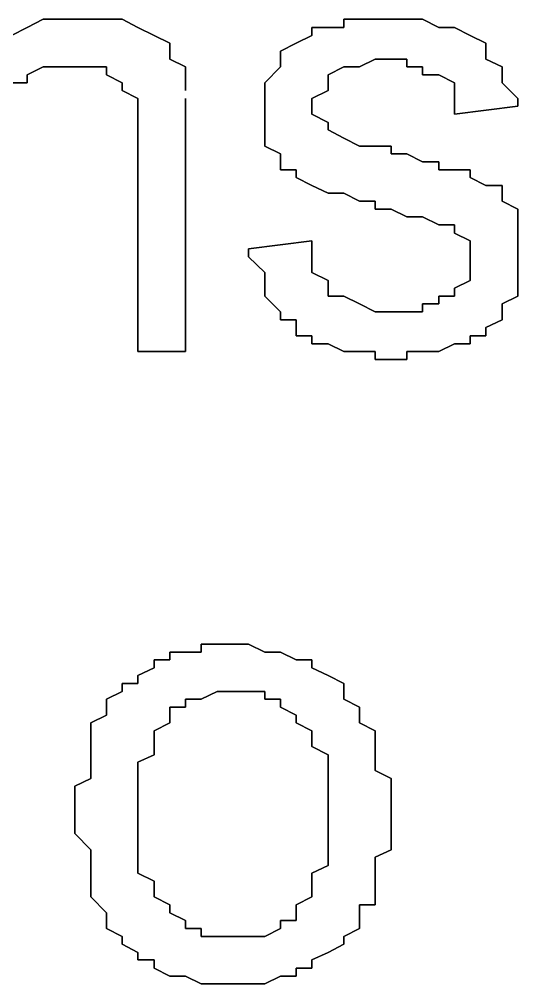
# Model space of a CAD drawing. Header units: metres. Extents: x 2.9 to 42.8, y 1.7 to 28.7.
# Drawn here: x 38.1793 to 38.2905, y 14.9243 to 15.1395 of the extents above; entities that cross this region are included whole.
import ezdxf

# ---------------------------------------------------------------- set-up
doc = ezdxf.new("R2010")
doc.units = ezdxf.units.M
doc.layers.add('GRIS', color=8, linetype='Continuous')

msp = doc.modelspace()

# ---------------------------------------------------------------- linework, layer by layer
at = {"layer": 'GRIS', "lineweight": -3}
for points in [[(38.1847, 15.1395), (38.1811, 15.1377), (38.1847, 15.1395)], [(38.1882, 15.1395), (38.1847, 15.1395), (38.1882, 15.1395)], [(38.1917, 15.1395), (38.1882, 15.1395), (38.1917, 15.1395)], [(38.1953, 15.1395), (38.1917, 15.1395), (38.1953, 15.1395)], [(38.1988, 15.1395), (38.1953, 15.1395), (38.1988, 15.1395)], [(38.2023, 15.1395), (38.1988, 15.1395), (38.2023, 15.1395)], [(38.2058, 15.1377), (38.2023, 15.1395), (38.2058, 15.1377)], [(38.2552, 15.1395), (38.2517, 15.1395), (38.2552, 15.1395)], [(38.2517, 15.1395), (38.2517, 15.1377), (38.2517, 15.1395)], [(38.2587, 15.1395), (38.2552, 15.1395), (38.2587, 15.1395)], [(38.2623, 15.1395), (38.2587, 15.1395), (38.2623, 15.1395)], [(38.2658, 15.1395), (38.2623, 15.1395), (38.2658, 15.1395)], [(38.2693, 15.1395), (38.2658, 15.1395), (38.2693, 15.1395)], [(38.2729, 15.1377), (38.2693, 15.1395), (38.2729, 15.1377)], [(38.1811, 15.1377), (38.1776, 15.1359), (38.1811, 15.1377)], [(38.2094, 15.1359), (38.2058, 15.1377), (38.2094, 15.1359)], [(38.2482, 15.1377), (38.2446, 15.1377), (38.2482, 15.1377)], [(38.2446, 15.1377), (38.2446, 15.1359), (38.2446, 15.1377)], [(38.2517, 15.1377), (38.2482, 15.1377), (38.2517, 15.1377)], [(38.2764, 15.1377), (38.2729, 15.1377), (38.2764, 15.1377)], [(38.2799, 15.1359), (38.2764, 15.1377), (38.2799, 15.1359)], [(38.2129, 15.1342), (38.2094, 15.1359), (38.2129, 15.1342)], [(38.2446, 15.1359), (38.2411, 15.1342), (38.2446, 15.1359)], [(38.2834, 15.1342), (38.2799, 15.1359), (38.2834, 15.1342)], [(38.2129, 15.1324), (38.2129, 15.1342), (38.2129, 15.1324)], [(38.2411, 15.1342), (38.2376, 15.1324), (38.2411, 15.1342)], [(38.2834, 15.1324), (38.2834, 15.1342), (38.2834, 15.1324)], [(38.2129, 15.1306), (38.2129, 15.1324), (38.2129, 15.1306)], [(38.2376, 15.1324), (38.2376, 15.1306), (38.2376, 15.1324)], [(38.2834, 15.1306), (38.2834, 15.1324), (38.2834, 15.1306)], [(38.1811, 15.1271), (38.1847, 15.1289), (38.1811, 15.1271)], [(38.1847, 15.1289), (38.1882, 15.1289), (38.1847, 15.1289)], [(38.1882, 15.1289), (38.1917, 15.1289), (38.1882, 15.1289)], [(38.1917, 15.1289), (38.1953, 15.1289), (38.1917, 15.1289)], [(38.1953, 15.1289), (38.1988, 15.1289), (38.1953, 15.1289)], [(38.1988, 15.1289), (38.1988, 15.1271), (38.1988, 15.1289)], [(38.2164, 15.1289), (38.2129, 15.1306), (38.2164, 15.1289)], [(38.2164, 15.1271), (38.2164, 15.1289), (38.2164, 15.1271)], [(38.2376, 15.1289), (38.2341, 15.1253), (38.2376, 15.1289)], [(38.2376, 15.1306), (38.2376, 15.1289), (38.2376, 15.1306)], [(38.2482, 15.1271), (38.2517, 15.1289), (38.2482, 15.1271)], [(38.2517, 15.1289), (38.2552, 15.1289), (38.2517, 15.1289)], [(38.2552, 15.1289), (38.2587, 15.1306), (38.2552, 15.1289)], [(38.2587, 15.1306), (38.2623, 15.1306), (38.2587, 15.1306)], [(38.2623, 15.1306), (38.2658, 15.1306), (38.2623, 15.1306)], [(38.2658, 15.1306), (38.2658, 15.1289), (38.2658, 15.1306)], [(38.2658, 15.1289), (38.2693, 15.1289), (38.2658, 15.1289)], [(38.2693, 15.1289), (38.2693, 15.1271), (38.2693, 15.1289)], [(38.287, 15.1289), (38.2834, 15.1306), (38.287, 15.1289)], [(38.287, 15.1271), (38.287, 15.1289), (38.287, 15.1271)], [(38.1811, 15.1253), (38.1811, 15.1271), (38.1811, 15.1253)], [(38.1988, 15.1271), (38.2023, 15.1253), (38.1988, 15.1271)], [(38.2164, 15.1253), (38.2164, 15.1271), (38.2164, 15.1253)], [(38.2482, 15.1253), (38.2482, 15.1271), (38.2482, 15.1253)], [(38.2693, 15.1271), (38.2729, 15.1271), (38.2693, 15.1271)], [(38.2729, 15.1271), (38.2764, 15.1253), (38.2729, 15.1271)], [(38.287, 15.1253), (38.287, 15.1271), (38.287, 15.1253)], [(38.1776, 15.1253), (38.1811, 15.1253), (38.1776, 15.1253)], [(38.2023, 15.1253), (38.2023, 15.1236), (38.2023, 15.1253)], [(38.2164, 15.1236), (38.2164, 15.1253), (38.2164, 15.1236)], [(38.2341, 15.1253), (38.2341, 15.1236), (38.2341, 15.1253)], [(38.2482, 15.1236), (38.2482, 15.1253), (38.2482, 15.1236)], [(38.2764, 15.1253), (38.2764, 15.1236), (38.2764, 15.1253)], [(38.2905, 15.1218), (38.287, 15.1253), (38.2905, 15.1218)], [(38.2023, 15.1236), (38.2058, 15.1218), (38.2023, 15.1236)], [(38.2341, 15.1236), (38.2341, 15.1218), (38.2341, 15.1236)], [(38.2446, 15.1218), (38.2482, 15.1236), (38.2446, 15.1218)], [(38.2764, 15.1236), (38.2764, 15.1201), (38.2764, 15.1236)], [(38.2058, 15.1218), (38.2058, 15.1201), (38.2058, 15.1218)], [(38.2058, 15.1201), (38.2058, 15.1183), (38.2058, 15.1201)], [(38.2164, 15.1201), (38.2164, 15.1218), (38.2164, 15.1201)], [(38.2164, 15.1183), (38.2164, 15.1201), (38.2164, 15.1183)], [(38.2341, 15.1218), (38.2341, 15.1183), (38.2341, 15.1218)], [(38.2446, 15.1201), (38.2446, 15.1218), (38.2446, 15.1201)], [(38.2446, 15.1183), (38.2446, 15.1201), (38.2446, 15.1183)], [(38.2764, 15.1201), (38.2764, 15.1183), (38.2764, 15.1201)], [(38.2764, 15.1183), (38.2905, 15.1201), (38.2764, 15.1183)], [(38.2905, 15.1201), (38.2905, 15.1218), (38.2905, 15.1201)], [(38.2058, 15.1183), (38.2058, 15.1165), (38.2058, 15.1183)], [(38.2164, 15.1165), (38.2164, 15.1183), (38.2164, 15.1165)], [(38.2341, 15.1183), (38.2341, 15.1165), (38.2341, 15.1183)], [(38.2482, 15.1165), (38.2446, 15.1183), (38.2482, 15.1165)], [(38.2058, 15.1165), (38.2058, 15.113), (38.2058, 15.1165)], [(38.2164, 15.113), (38.2164, 15.1165), (38.2164, 15.113)], [(38.2341, 15.1165), (38.2341, 15.113), (38.2341, 15.1165)], [(38.2482, 15.1148), (38.2482, 15.1165), (38.2482, 15.1148)], [(38.2517, 15.113), (38.2482, 15.1148), (38.2517, 15.113)], [(38.2058, 15.113), (38.2058, 15.1095), (38.2058, 15.113)], [(38.2164, 15.1112), (38.2164, 15.113), (38.2164, 15.1112)], [(38.2341, 15.113), (38.2341, 15.1112), (38.2341, 15.113)], [(38.2552, 15.1112), (38.2517, 15.113), (38.2552, 15.1112)], [(38.2058, 15.1095), (38.2058, 15.0654), (38.2058, 15.1095)], [(38.2164, 15.0654), (38.2164, 15.1112), (38.2164, 15.0654)], [(38.2341, 15.1112), (38.2376, 15.1095), (38.2341, 15.1112)], [(38.2376, 15.1095), (38.2376, 15.1077), (38.2376, 15.1095)], [(38.2587, 15.1112), (38.2552, 15.1112), (38.2587, 15.1112)], [(38.2623, 15.1112), (38.2587, 15.1112), (38.2623, 15.1112)], [(38.2623, 15.1095), (38.2623, 15.1112), (38.2623, 15.1095)], [(38.2658, 15.1095), (38.2623, 15.1095), (38.2658, 15.1095)], [(38.2693, 15.1077), (38.2658, 15.1095), (38.2693, 15.1077)], [(38.2376, 15.1077), (38.2376, 15.1059), (38.2376, 15.1077)], [(38.2729, 15.1077), (38.2693, 15.1077), (38.2729, 15.1077)], [(38.2729, 15.1059), (38.2729, 15.1077), (38.2729, 15.1059)], [(38.2376, 15.1059), (38.2411, 15.1059), (38.2376, 15.1059)], [(38.2411, 15.1059), (38.2411, 15.1042), (38.2411, 15.1059)], [(38.2764, 15.1059), (38.2729, 15.1059), (38.2764, 15.1059)], [(38.2799, 15.1059), (38.2764, 15.1059), (38.2799, 15.1059)], [(38.2799, 15.1042), (38.2799, 15.1059), (38.2799, 15.1042)], [(38.2411, 15.1042), (38.2446, 15.1024), (38.2411, 15.1042)], [(38.2834, 15.1024), (38.2799, 15.1042), (38.2834, 15.1024)], [(38.2446, 15.1024), (38.2482, 15.1007), (38.2446, 15.1024)], [(38.2482, 15.1007), (38.2517, 15.1007), (38.2482, 15.1007)], [(38.2517, 15.1007), (38.2552, 15.0989), (38.2517, 15.1007)], [(38.287, 15.1024), (38.2834, 15.1024), (38.287, 15.1024)], [(38.287, 15.1007), (38.287, 15.1024), (38.287, 15.1007)], [(38.287, 15.0989), (38.287, 15.1007), (38.287, 15.0989)], [(38.2552, 15.0989), (38.2587, 15.0989), (38.2552, 15.0989)], [(38.2587, 15.0989), (38.2587, 15.0971), (38.2587, 15.0989)], [(38.2905, 15.0971), (38.287, 15.0989), (38.2905, 15.0971)], [(38.2587, 15.0971), (38.2623, 15.0971), (38.2587, 15.0971)], [(38.2623, 15.0971), (38.2658, 15.0954), (38.2623, 15.0971)], [(38.2905, 15.0954), (38.2905, 15.0971), (38.2905, 15.0954)], [(38.2658, 15.0954), (38.2693, 15.0954), (38.2658, 15.0954)], [(38.2693, 15.0954), (38.2729, 15.0936), (38.2693, 15.0954)], [(38.2905, 15.0936), (38.2905, 15.0954), (38.2905, 15.0936)], [(38.2729, 15.0936), (38.2764, 15.0936), (38.2729, 15.0936)], [(38.2764, 15.0936), (38.2764, 15.0918), (38.2764, 15.0936)], [(38.2905, 15.0918), (38.2905, 15.0936), (38.2905, 15.0918)], [(38.2446, 15.0901), (38.2305, 15.0883), (38.2446, 15.0901)], [(38.2446, 15.0865), (38.2446, 15.0901), (38.2446, 15.0865)], [(38.2764, 15.0918), (38.2799, 15.0901), (38.2764, 15.0918)], [(38.2799, 15.0901), (38.2799, 15.0883), (38.2799, 15.0901)], [(38.2905, 15.0883), (38.2905, 15.0918), (38.2905, 15.0883)], [(38.2305, 15.0883), (38.2305, 15.0865), (38.2305, 15.0883)], [(38.2799, 15.0883), (38.2799, 15.0865), (38.2799, 15.0883)], [(38.2905, 15.0865), (38.2905, 15.0883), (38.2905, 15.0865)], [(38.2305, 15.0865), (38.2341, 15.083), (38.2305, 15.0865)], [(38.2446, 15.0848), (38.2446, 15.0865), (38.2446, 15.0848)], [(38.2799, 15.0865), (38.2799, 15.083), (38.2799, 15.0865)], [(38.2905, 15.0848), (38.2905, 15.0865), (38.2905, 15.0848)], [(38.2446, 15.083), (38.2446, 15.0848), (38.2446, 15.083)], [(38.2905, 15.083), (38.2905, 15.0848), (38.2905, 15.083)], [(38.2341, 15.083), (38.2341, 15.0812), (38.2341, 15.083)], [(38.2482, 15.0812), (38.2446, 15.083), (38.2482, 15.0812)], [(38.2799, 15.083), (38.2799, 15.0812), (38.2799, 15.083)], [(38.2905, 15.0795), (38.2905, 15.083), (38.2905, 15.0795)], [(38.2341, 15.0812), (38.2341, 15.0795), (38.2341, 15.0812)], [(38.2341, 15.0795), (38.2341, 15.0777), (38.2341, 15.0795)], [(38.2482, 15.0795), (38.2482, 15.0812), (38.2482, 15.0795)], [(38.2482, 15.0777), (38.2482, 15.0795), (38.2482, 15.0777)], [(38.2799, 15.0812), (38.2764, 15.0795), (38.2799, 15.0812)], [(38.2764, 15.0795), (38.2764, 15.0777), (38.2764, 15.0795)], [(38.2905, 15.0777), (38.2905, 15.0795), (38.2905, 15.0777)], [(38.2341, 15.0777), (38.2376, 15.0742), (38.2341, 15.0777)], [(38.2517, 15.0777), (38.2482, 15.0777), (38.2517, 15.0777)], [(38.2552, 15.076), (38.2517, 15.0777), (38.2552, 15.076)], [(38.2764, 15.0777), (38.2729, 15.0777), (38.2764, 15.0777)], [(38.2729, 15.0777), (38.2729, 15.076), (38.2729, 15.0777)], [(38.287, 15.076), (38.2905, 15.0777), (38.287, 15.076)], [(38.2587, 15.0742), (38.2552, 15.076), (38.2587, 15.0742)], [(38.2729, 15.076), (38.2693, 15.076), (38.2729, 15.076)], [(38.2693, 15.076), (38.2693, 15.0742), (38.2693, 15.076)], [(38.287, 15.0742), (38.287, 15.076), (38.287, 15.0742)], [(38.2376, 15.0742), (38.2376, 15.0724), (38.2376, 15.0742)], [(38.2623, 15.0742), (38.2587, 15.0742), (38.2623, 15.0742)], [(38.2658, 15.0742), (38.2623, 15.0742), (38.2658, 15.0742)], [(38.2693, 15.0742), (38.2658, 15.0742), (38.2693, 15.0742)], [(38.287, 15.0724), (38.287, 15.0742), (38.287, 15.0724)], [(38.2376, 15.0724), (38.2411, 15.0724), (38.2376, 15.0724)], [(38.2411, 15.0724), (38.2411, 15.0707), (38.2411, 15.0724)], [(38.2411, 15.0707), (38.2411, 15.0689), (38.2411, 15.0707)], [(38.2834, 15.0707), (38.287, 15.0724), (38.2834, 15.0707)], [(38.2834, 15.0689), (38.2834, 15.0707), (38.2834, 15.0689)], [(38.2411, 15.0689), (38.2446, 15.0689), (38.2411, 15.0689)], [(38.2446, 15.0689), (38.2446, 15.0671), (38.2446, 15.0689)], [(38.2799, 15.0671), (38.2799, 15.0689), (38.2799, 15.0671)], [(38.2799, 15.0689), (38.2834, 15.0689), (38.2799, 15.0689)], [(38.2446, 15.0671), (38.2482, 15.0671), (38.2446, 15.0671)], [(38.2482, 15.0671), (38.2517, 15.0654), (38.2482, 15.0671)], [(38.2729, 15.0654), (38.2764, 15.0671), (38.2729, 15.0654)], [(38.2764, 15.0671), (38.2799, 15.0671), (38.2764, 15.0671)], [(38.2058, 15.0654), (38.2164, 15.0654), (38.2058, 15.0654)], [(38.2517, 15.0654), (38.2552, 15.0654), (38.2517, 15.0654)], [(38.2552, 15.0654), (38.2587, 15.0654), (38.2552, 15.0654)], [(38.2587, 15.0654), (38.2587, 15.0636), (38.2587, 15.0654)], [(38.2658, 15.0636), (38.2658, 15.0654), (38.2658, 15.0636)], [(38.2658, 15.0654), (38.2693, 15.0654), (38.2658, 15.0654)], [(38.2693, 15.0654), (38.2729, 15.0654), (38.2693, 15.0654)], [(38.2587, 15.0636), (38.2623, 15.0636), (38.2587, 15.0636)], [(38.2623, 15.0636), (38.2658, 15.0636), (38.2623, 15.0636)], [(38.2235, 15.0001), (38.2199, 15.0001), (38.2235, 15.0001)], [(38.2199, 15.0001), (38.2199, 14.9983), (38.2199, 15.0001)], [(38.227, 15.0001), (38.2235, 15.0001), (38.227, 15.0001)], [(38.2305, 15.0001), (38.227, 15.0001), (38.2305, 15.0001)], [(38.2341, 14.9983), (38.2305, 15.0001), (38.2341, 14.9983)], [(38.2164, 14.9983), (38.2129, 14.9983), (38.2164, 14.9983)], [(38.2129, 14.9983), (38.2129, 14.9966), (38.2129, 14.9983)], [(38.2199, 14.9983), (38.2164, 14.9983), (38.2199, 14.9983)], [(38.2376, 14.9983), (38.2341, 14.9983), (38.2376, 14.9983)], [(38.2411, 14.9966), (38.2376, 14.9983), (38.2411, 14.9966)], [(38.2129, 14.9966), (38.2094, 14.9966), (38.2129, 14.9966)], [(38.2094, 14.9966), (38.2094, 14.9948), (38.2094, 14.9966)], [(38.2446, 14.9966), (38.2411, 14.9966), (38.2446, 14.9966)], [(38.2446, 14.9948), (38.2446, 14.9966), (38.2446, 14.9948)], [(38.2094, 14.9948), (38.2058, 14.9931), (38.2094, 14.9948)], [(38.2058, 14.9931), (38.2058, 14.9913), (38.2058, 14.9931)], [(38.2482, 14.9931), (38.2446, 14.9948), (38.2482, 14.9931)], [(38.2517, 14.9913), (38.2482, 14.9931), (38.2517, 14.9913)], [(38.2058, 14.9913), (38.2023, 14.9913), (38.2058, 14.9913)], [(38.2023, 14.9913), (38.2023, 14.9895), (38.2023, 14.9913)], [(38.2517, 14.9895), (38.2517, 14.9913), (38.2517, 14.9895)], [(38.2023, 14.9895), (38.1988, 14.9878), (38.2023, 14.9895)], [(38.2199, 14.9878), (38.2235, 14.9895), (38.2199, 14.9878)], [(38.2235, 14.9895), (38.227, 14.9895), (38.2235, 14.9895)], [(38.227, 14.9895), (38.2305, 14.9895), (38.227, 14.9895)], [(38.2305, 14.9895), (38.2341, 14.9895), (38.2305, 14.9895)], [(38.2341, 14.9895), (38.2341, 14.9878), (38.2341, 14.9895)], [(38.2517, 14.9878), (38.2517, 14.9895), (38.2517, 14.9878)], [(38.1988, 14.9878), (38.1988, 14.986), (38.1988, 14.9878)], [(38.2164, 14.986), (38.2164, 14.9878), (38.2164, 14.986)], [(38.2164, 14.9878), (38.2199, 14.9878), (38.2164, 14.9878)], [(38.2341, 14.9878), (38.2376, 14.9878), (38.2341, 14.9878)], [(38.2376, 14.9878), (38.2376, 14.986), (38.2376, 14.9878)], [(38.2552, 14.986), (38.2517, 14.9878), (38.2552, 14.986)], [(38.1988, 14.986), (38.1988, 14.9842), (38.1988, 14.986)], [(38.2129, 14.9842), (38.2129, 14.986), (38.2129, 14.9842)], [(38.2129, 14.986), (38.2164, 14.986), (38.2129, 14.986)], [(38.2376, 14.986), (38.2411, 14.9842), (38.2376, 14.986)], [(38.2552, 14.9842), (38.2552, 14.986), (38.2552, 14.9842)], [(38.1988, 14.9842), (38.1953, 14.9825), (38.1988, 14.9842)], [(38.1953, 14.9825), (38.1953, 14.9789), (38.1953, 14.9825)], [(38.2094, 14.9807), (38.2129, 14.9825), (38.2094, 14.9807)], [(38.2129, 14.9825), (38.2129, 14.9842), (38.2129, 14.9825)], [(38.2411, 14.9842), (38.2411, 14.9825), (38.2411, 14.9842)], [(38.2411, 14.9825), (38.2446, 14.9807), (38.2411, 14.9825)], [(38.2552, 14.9825), (38.2552, 14.9842), (38.2552, 14.9825)], [(38.2587, 14.9807), (38.2552, 14.9825), (38.2587, 14.9807)], [(38.2094, 14.9789), (38.2094, 14.9807), (38.2094, 14.9789)], [(38.2446, 14.9807), (38.2446, 14.9789), (38.2446, 14.9807)], [(38.2587, 14.9789), (38.2587, 14.9807), (38.2587, 14.9789)], [(38.1953, 14.9789), (38.1953, 14.9772), (38.1953, 14.9789)], [(38.2094, 14.9772), (38.2094, 14.9789), (38.2094, 14.9772)], [(38.2446, 14.9789), (38.2446, 14.9772), (38.2446, 14.9789)], [(38.2587, 14.9772), (38.2587, 14.9789), (38.2587, 14.9772)], [(38.1953, 14.9772), (38.1953, 14.9754), (38.1953, 14.9772)], [(38.2094, 14.9754), (38.2094, 14.9772), (38.2094, 14.9754)], [(38.2446, 14.9772), (38.2482, 14.9754), (38.2446, 14.9772)], [(38.2587, 14.9737), (38.2587, 14.9772), (38.2587, 14.9737)], [(38.1953, 14.9754), (38.1953, 14.9719), (38.1953, 14.9754)], [(38.2058, 14.9737), (38.2094, 14.9754), (38.2058, 14.9737)], [(38.2058, 14.9719), (38.2058, 14.9737), (38.2058, 14.9719)], [(38.2482, 14.9754), (38.2482, 14.9737), (38.2482, 14.9754)], [(38.2482, 14.9737), (38.2482, 14.9701), (38.2482, 14.9737)], [(38.2587, 14.9719), (38.2587, 14.9737), (38.2587, 14.9719)], [(38.1953, 14.9719), (38.1953, 14.9701), (38.1953, 14.9719)], [(38.2058, 14.9684), (38.2058, 14.9719), (38.2058, 14.9684)], [(38.2623, 14.9701), (38.2587, 14.9719), (38.2623, 14.9701)], [(38.1953, 14.9701), (38.1917, 14.9684), (38.1953, 14.9701)], [(38.2482, 14.9701), (38.2482, 14.9684), (38.2482, 14.9701)], [(38.2623, 14.9666), (38.2623, 14.9701), (38.2623, 14.9666)], [(38.1917, 14.9684), (38.1917, 14.9648), (38.1917, 14.9684)], [(38.2058, 14.9666), (38.2058, 14.9684), (38.2058, 14.9666)], [(38.2482, 14.9684), (38.2482, 14.9648), (38.2482, 14.9684)], [(38.2058, 14.9631), (38.2058, 14.9666), (38.2058, 14.9631)], [(38.2623, 14.9648), (38.2623, 14.9666), (38.2623, 14.9648)], [(38.1917, 14.9648), (38.1917, 14.9613), (38.1917, 14.9648)], [(38.2058, 14.9613), (38.2058, 14.9631), (38.2058, 14.9613)], [(38.2482, 14.9648), (38.2482, 14.9631), (38.2482, 14.9648)], [(38.2482, 14.9631), (38.2482, 14.9613), (38.2482, 14.9631)], [(38.2623, 14.9631), (38.2623, 14.9648), (38.2623, 14.9631)], [(38.2623, 14.9595), (38.2623, 14.9631), (38.2623, 14.9595)], [(38.1917, 14.9613), (38.1917, 14.9595), (38.1917, 14.9613)], [(38.2058, 14.9595), (38.2058, 14.9613), (38.2058, 14.9595)], [(38.2482, 14.9613), (38.2482, 14.9578), (38.2482, 14.9613)], [(38.1917, 14.9595), (38.1917, 14.9578), (38.1917, 14.9595)], [(38.2058, 14.956), (38.2058, 14.9595), (38.2058, 14.956)], [(38.2623, 14.9578), (38.2623, 14.9595), (38.2623, 14.9578)], [(38.1917, 14.9578), (38.1953, 14.9542), (38.1917, 14.9578)], [(38.2482, 14.9578), (38.2482, 14.956), (38.2482, 14.9578)], [(38.2623, 14.9542), (38.2623, 14.9578), (38.2623, 14.9542)], [(38.2058, 14.9542), (38.2058, 14.956), (38.2058, 14.9542)], [(38.2482, 14.956), (38.2482, 14.9525), (38.2482, 14.956)], [(38.1953, 14.9542), (38.1953, 14.9525), (38.1953, 14.9542)], [(38.1953, 14.9525), (38.1953, 14.949), (38.1953, 14.9525)], [(38.2058, 14.9507), (38.2058, 14.9542), (38.2058, 14.9507)], [(38.2482, 14.9525), (38.2482, 14.9507), (38.2482, 14.9525)], [(38.2587, 14.9525), (38.2623, 14.9542), (38.2587, 14.9525)], [(38.2587, 14.9507), (38.2587, 14.9525), (38.2587, 14.9507)], [(38.2058, 14.949), (38.2058, 14.9507), (38.2058, 14.949)], [(38.2482, 14.9507), (38.2446, 14.949), (38.2482, 14.9507)], [(38.2587, 14.9472), (38.2587, 14.9507), (38.2587, 14.9472)], [(38.1953, 14.949), (38.1953, 14.9472), (38.1953, 14.949)], [(38.2094, 14.9472), (38.2058, 14.949), (38.2094, 14.9472)], [(38.2446, 14.949), (38.2446, 14.9472), (38.2446, 14.949)], [(38.1953, 14.9472), (38.1953, 14.9454), (38.1953, 14.9472)], [(38.2094, 14.9454), (38.2094, 14.9472), (38.2094, 14.9454)], [(38.2446, 14.9472), (38.2446, 14.9437), (38.2446, 14.9472)], [(38.2587, 14.9454), (38.2587, 14.9472), (38.2587, 14.9454)], [(38.1953, 14.9454), (38.1953, 14.9437), (38.1953, 14.9454)], [(38.1953, 14.9437), (38.1988, 14.9401), (38.1953, 14.9437)], [(38.2094, 14.9437), (38.2094, 14.9454), (38.2094, 14.9437)], [(38.2129, 14.9419), (38.2094, 14.9437), (38.2129, 14.9419)], [(38.2446, 14.9437), (38.2411, 14.9419), (38.2446, 14.9437)], [(38.2587, 14.9437), (38.2587, 14.9454), (38.2587, 14.9437)], [(38.2587, 14.9419), (38.2587, 14.9437), (38.2587, 14.9419)], [(38.2129, 14.9401), (38.2129, 14.9419), (38.2129, 14.9401)], [(38.2411, 14.9419), (38.2411, 14.9401), (38.2411, 14.9419)], [(38.2552, 14.9384), (38.2552, 14.9419), (38.2552, 14.9384)], [(38.2552, 14.9419), (38.2587, 14.9419), (38.2552, 14.9419)], [(38.1988, 14.9401), (38.1988, 14.9384), (38.1988, 14.9401)], [(38.2164, 14.9384), (38.2129, 14.9401), (38.2164, 14.9384)], [(38.2411, 14.9401), (38.2411, 14.9384), (38.2411, 14.9401)], [(38.1988, 14.9384), (38.1988, 14.9366), (38.1988, 14.9384)], [(38.2164, 14.9366), (38.2164, 14.9384), (38.2164, 14.9366)], [(38.2411, 14.9384), (38.2376, 14.9384), (38.2411, 14.9384)], [(38.2376, 14.9384), (38.2376, 14.9366), (38.2376, 14.9384)], [(38.2552, 14.9366), (38.2552, 14.9384), (38.2552, 14.9366)], [(38.1988, 14.9366), (38.2023, 14.9348), (38.1988, 14.9366)], [(38.2199, 14.9366), (38.2164, 14.9366), (38.2199, 14.9366)], [(38.2199, 14.9348), (38.2199, 14.9366), (38.2199, 14.9348)], [(38.2376, 14.9366), (38.2341, 14.9348), (38.2376, 14.9366)], [(38.2517, 14.9348), (38.2552, 14.9366), (38.2517, 14.9348)], [(38.2023, 14.9348), (38.2023, 14.9331), (38.2023, 14.9348)], [(38.2023, 14.9331), (38.2058, 14.9313), (38.2023, 14.9331)], [(38.2235, 14.9348), (38.2199, 14.9348), (38.2235, 14.9348)], [(38.227, 14.9348), (38.2235, 14.9348), (38.227, 14.9348)], [(38.2305, 14.9348), (38.227, 14.9348), (38.2305, 14.9348)], [(38.2341, 14.9348), (38.2305, 14.9348), (38.2341, 14.9348)], [(38.2482, 14.9313), (38.2517, 14.9331), (38.2482, 14.9313)], [(38.2517, 14.9331), (38.2517, 14.9348), (38.2517, 14.9331)], [(38.2058, 14.9313), (38.2058, 14.9296), (38.2058, 14.9313)], [(38.2446, 14.9296), (38.2482, 14.9313), (38.2446, 14.9296)], [(38.2058, 14.9296), (38.2094, 14.9296), (38.2058, 14.9296)], [(38.2094, 14.9296), (38.2094, 14.9278), (38.2094, 14.9296)], [(38.2446, 14.9278), (38.2446, 14.9296), (38.2446, 14.9278)], [(38.2094, 14.9278), (38.2129, 14.926), (38.2094, 14.9278)], [(38.2411, 14.926), (38.2411, 14.9278), (38.2411, 14.926)], [(38.2411, 14.9278), (38.2446, 14.9278), (38.2411, 14.9278)], [(38.2129, 14.926), (38.2164, 14.926), (38.2129, 14.926)], [(38.2164, 14.926), (38.2199, 14.9243), (38.2164, 14.926)], [(38.2199, 14.9243), (38.2235, 14.9243), (38.2199, 14.9243)], [(38.2235, 14.9243), (38.227, 14.9243), (38.2235, 14.9243)], [(38.227, 14.9243), (38.2305, 14.9243), (38.227, 14.9243)], [(38.2305, 14.9243), (38.2341, 14.9243), (38.2305, 14.9243)], [(38.2341, 14.9243), (38.2376, 14.926), (38.2341, 14.9243)], [(38.2376, 14.926), (38.2411, 14.926), (38.2376, 14.926)]]:
    msp.add_lwpolyline(points, dxfattribs=at)

doc.saveas('drawing.dxf')
